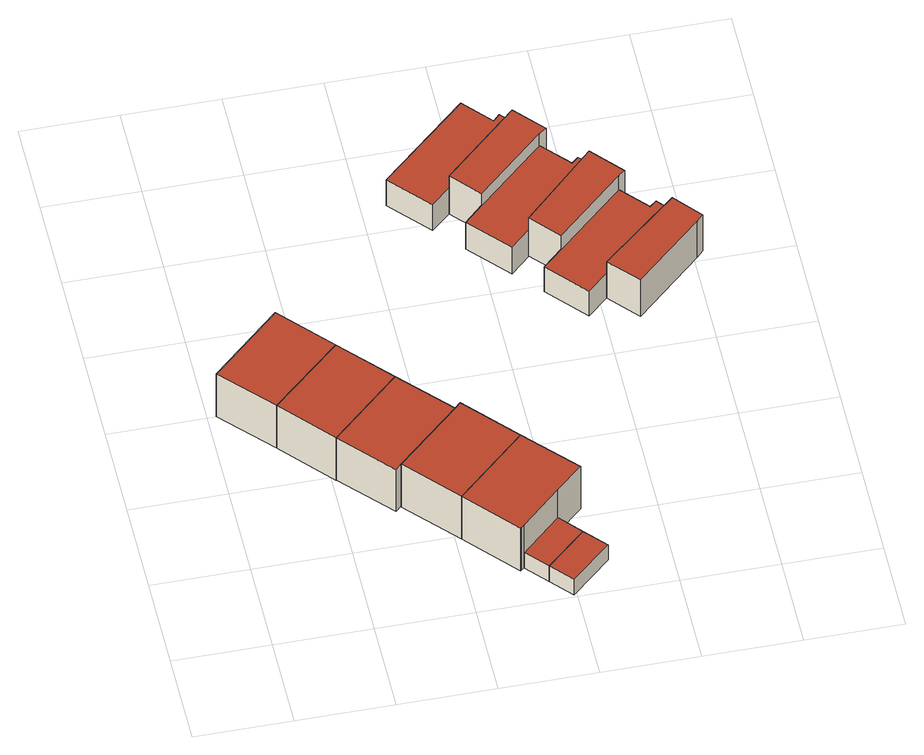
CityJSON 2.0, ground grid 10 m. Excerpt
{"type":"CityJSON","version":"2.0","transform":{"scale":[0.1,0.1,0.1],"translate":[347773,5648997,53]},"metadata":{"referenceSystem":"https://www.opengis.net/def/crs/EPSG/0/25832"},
"CityObjects":{
"building1":{"type":"Building","attributes":{"Geometrietyp2DReferenz":"3000","Gemeindeschluessel":"05315000","function":"31001_1010","roofType":"1000","measuredHeight":6.06,"storeysAboveGround":2},"address":[{"country":"Germany","locality":"Köln","thoroughfareNumber":"118a","thoroughfareName":"Fliederweg Wi"}],"geometry":[{"type":"Solid","lod":"2","boundaries":[[[[0,1,2,3]],[[4,5,1,0]],[[6,7,5,4]],[[3,2,7,6]],[[4,0,3,6]],[[1,5,7,2]]]],"semantics":{"surfaces":[{"type":"WallSurface"},{"type":"RoofSurface"},{"type":"GroundSurface"}],"values":[[0,0,0,0,1,2]]}}]},
"building2":{"type":"Building","attributes":{"Geometrietyp2DReferenz":"3000","Gemeindeschluessel":"05315000","function":"31001_1010","roofType":"1000","measuredHeight":6.12,"storeysAboveGround":2},"address":[{"country":"Germany","locality":"Köln","thoroughfareNumber":"118","thoroughfareName":"Fliederweg Wi"}],"geometry":[{"type":"Solid","lod":"2","boundaries":[[[[8,9,1,0]],[[10,11,9,8]],[[4,5,11,10]],[[0,1,5,4]],[[10,8,0,4]],[[9,11,5,1]]]],"semantics":{"surfaces":[{"type":"WallSurface"},{"type":"RoofSurface"},{"type":"GroundSurface"}],"values":[[0,0,0,0,1,2]]}}]},
"building3":{"type":"Building","attributes":{"Geometrietyp2DReferenz":"3000","Gemeindeschluessel":"05315000","function":"31001_1010","roofType":"1000","measuredHeight":6.04,"storeysAboveGround":2},"address":[{"country":"Germany","locality":"Köln","thoroughfareNumber":"116","thoroughfareName":"Fliederweg Wi"}],"geometry":[{"type":"Solid","lod":"2","boundaries":[[[[12,13,14,8]],[[15,16,13,12]],[[17,18,16,15]],[[10,19,18,17]],[[8,14,19,10]],[[17,15,12,8,10]],[[13,16,18,19,14]]]],"semantics":{"surfaces":[{"type":"WallSurface"},{"type":"RoofSurface"},{"type":"GroundSurface"}],"values":[[0,0,0,0,0,1,2]]}}]},
"building4":{"type":"Building","attributes":{"Geometrietyp2DReferenz":"3000","Gemeindeschluessel":"05315000","function":"31001_1010","roofType":"1000","measuredHeight":6.08,"storeysAboveGround":2},"address":[{"country":"Germany","locality":"Köln","thoroughfareNumber":"114","thoroughfareName":"Fliederweg Wi"}],"geometry":[{"type":"Solid","lod":"2","boundaries":[[[[20,21,22,12]],[[23,24,21,20]],[[25,26,24,23]],[[15,27,26,25]],[[12,22,27,15]],[[25,23,20,12,15]],[[21,24,26,27,22]]]],"semantics":{"surfaces":[{"type":"WallSurface"},{"type":"RoofSurface"},{"type":"GroundSurface"}],"values":[[0,0,0,0,0,1,2]]}}]},
"building5":{"type":"Building","attributes":{"Geometrietyp2DReferenz":"3000","Gemeindeschluessel":"05315000","function":"31001_1010","roofType":"1000","measuredHeight":6.07,"storeysAboveGround":2},"address":[{"country":"Germany","locality":"Köln","thoroughfareNumber":"112","thoroughfareName":"Fliederweg Wi"}],"geometry":[{"type":"Solid","lod":"2","boundaries":[[[[28,29,24,23]],[[30,31,29,28]],[[32,33,31,30]],[[34,35,33,32]],[[36,37,35,34]],[[25,26,37,36]],[[23,24,26,25]],[[36,34,32,30,28,23,25]],[[29,31,33,35,37,26,24]]]],"semantics":{"surfaces":[{"type":"WallSurface"},{"type":"RoofSurface"},{"type":"GroundSurface"}],"values":[[0,0,0,0,0,0,0,1,2]]}}]},
"building6":{"type":"Building","attributes":{"Geometrietyp2DReferenz":"3000","Gemeindeschluessel":"05315000","function":"31001_2463","roofType":"1000","measuredHeight":2.24,"storeysAboveGround":1},"geometry":[{"type":"Solid","lod":"2","boundaries":[[[[38,39,31,40]],[[41,42,39,38]],[[43,33,42,41]],[[40,31,33,43]],[[41,38,40,43]],[[39,42,33,31]]]],"semantics":{"surfaces":[{"type":"WallSurface"},{"type":"RoofSurface"},{"type":"GroundSurface"}],"values":[[0,0,0,0,1,2]]}}]},
"building7":{"type":"Building","attributes":{"Geometrietyp2DReferenz":"3000","Gemeindeschluessel":"05315000","function":"31001_2463","roofType":"1000","measuredHeight":2.25,"storeysAboveGround":1},"geometry":[{"type":"Solid","lod":"2","boundaries":[[[[44,45,39,38]],[[46,47,45,44]],[[41,42,47,46]],[[38,39,42,41]],[[46,44,38,41]],[[45,47,42,39]]]],"semantics":{"surfaces":[{"type":"WallSurface"},{"type":"RoofSurface"},{"type":"GroundSurface"}],"values":[[0,0,0,0,1,2]]}}]},
"building8":{"type":"Building","attributes":{"Gemeindeschluessel":"05315000","Geometrietyp2DReferenz":"3000","function":"31001_1010"},"address":[{"country":"Germany","locality":"Köln","thoroughfareNumber":"110","thoroughfareName":"Fliederweg Wi"}],"children":["building8-1","building8-2"]},
"building8-1":{"type":"BuildingPart","attributes":{"roofType":"1000","measuredHeight":5.39,"storeysAboveGround":2},"parents":["building8"],"geometry":[{"type":"MultiSurface","lod":"2","boundaries":[[[48,49,50,51]],[[52,53,49,48]],[[54,55,53,52]],[[56,57,55,54]],[[52,48,51,56,54]],[[50,49,53,55,57]],[[56,51,58,59]],[[59,58,50,57]]],"semantics":{"surfaces":[{"type":"WallSurface"},{"type":"RoofSurface"},{"type":"GroundSurface"},{"type":"ClosureSurface"}],"values":[0,0,0,0,1,2,0,3]}}]},
"building8-2":{"type":"BuildingPart","attributes":{"roofType":"1000","measuredHeight":3.63,"storeysAboveGround":2},"address":[{"country":"Germany","locality":"Köln","thoroughfareNumber":"110","thoroughfareName":"Fliederweg Wi"}],"parents":["building8"],"geometry":[{"type":"Solid","lod":"2","boundaries":[[[[60,61,62,63]],[[64,65,61,60]],[[58,50,65,64]],[[66,67,57,59]],[[68,69,67,66]],[[63,62,69,68]],[[66,59,58,64,60,63,68]],[[61,65,50,57,67,69,62]],[[58,59,57,50]]]],"semantics":{"surfaces":[{"type":"WallSurface"},{"type":"RoofSurface"},{"type":"GroundSurface"},{"type":"ClosureSurface"}],"values":[[0,0,0,0,0,0,1,2,3]]}}]},
"building9":{"type":"Building","attributes":{"Gemeindeschluessel":"05315000","Geometrietyp2DReferenz":"3000","function":"31001_1010"},"address":[{"country":"Germany","locality":"Köln","thoroughfareNumber":"108","thoroughfareName":"Fliederweg Wi"}],"children":["building9-1","building9-2"]},
"building9-1":{"type":"BuildingPart","attributes":{"roofType":"1000","measuredHeight":5.38,"storeysAboveGround":2},"parents":["building9"],"geometry":[{"type":"MultiSurface","lod":"2","boundaries":[[[70,71,72,73]],[[74,75,71,70]],[[76,77,75,74]],[[78,79,77,76]],[[74,70,73,78,76]],[[72,71,75,77,79]],[[78,73,80,81]],[[72,79,81,80]]],"semantics":{"surfaces":[{"type":"WallSurface"},{"type":"RoofSurface"},{"type":"GroundSurface"},{"type":"ClosureSurface"}],"values":[0,0,0,0,1,2,0,3]}}]},
"building9-2":{"type":"BuildingPart","attributes":{"roofType":"1000","measuredHeight":3.76,"storeysAboveGround":2},"address":[{"country":"Germany","locality":"Köln","thoroughfareNumber":"108","thoroughfareName":"Fliederweg Wi"}],"parents":["building9"],"geometry":[{"type":"MultiSurface","lod":"2","boundaries":[[[82,53,55,83]],[[84,85,53,82]],[[86,87,85,84]],[[80,88,87,86]],[[89,90,91,81]],[[92,93,90,89]],[[83,55,93,92]],[[89,81,80,86,84,82,83,92]],[[53,85,87,88,91,90,93,55]],[[72,79,91,88]],[[80,81,79,72]]],"semantics":{"surfaces":[{"type":"WallSurface"},{"type":"RoofSurface"},{"type":"GroundSurface"},{"type":"ClosureSurface"}],"values":[0,0,0,0,0,0,0,1,2,0,3]}}]},
"building10":{"type":"Building","attributes":{"Gemeindeschluessel":"05315000","Geometrietyp2DReferenz":"3000","function":"31001_1010"},"address":[{"country":"Germany","locality":"Köln","thoroughfareNumber":"106","thoroughfareName":"Fliederweg Wi"}],"children":["building10-1","building10-2"]},
"building10-1":{"type":"BuildingPart","attributes":{"roofType":"1000","measuredHeight":5.2,"storeysAboveGround":2},"parents":["building10"],"geometry":[{"type":"MultiSurface","lod":"2","boundaries":[[[94,95,96,97]],[[98,99,95,94]],[[100,101,99,98]],[[102,103,101,100]],[[98,94,97,102,100]],[[96,95,99,101,103]],[[102,97,104,105]],[[105,104,96,103]]],"semantics":{"surfaces":[{"type":"WallSurface"},{"type":"RoofSurface"},{"type":"GroundSurface"},{"type":"ClosureSurface"}],"values":[0,0,0,0,1,2,0,3]}}]},
"building10-2":{"type":"BuildingPart","attributes":{"roofType":"1000","measuredHeight":3.46,"storeysAboveGround":2},"address":[{"country":"Germany","locality":"Köln","thoroughfareNumber":"106","thoroughfareName":"Fliederweg Wi"}],"parents":["building10"],"geometry":[{"type":"Solid","lod":"2","boundaries":[[[[106,75,77,107]],[[108,109,75,106]],[[110,111,109,108]],[[112,113,111,110]],[[104,96,113,112]],[[114,115,103,105]],[[116,117,115,114]],[[107,77,117,116]],[[114,105,104,112,110,108,106,107,116]],[[75,109,111,113,96,103,115,117,77]],[[104,105,103,96]]]],"semantics":{"surfaces":[{"type":"WallSurface"},{"type":"RoofSurface"},{"type":"GroundSurface"},{"type":"ClosureSurface"}],"values":[[0,0,0,0,0,0,0,0,1,2,3]]}}]}
},
"vertices":[
[129,313,67],[129,313,6],[81,366,6],[81,366,67],[57,248,67],[57,248,6],[9,300,67],[9,300,6],
[176,261,67],[176,261,6],[104,195,67],[104,195,6],
[224,209,67],[224,209,7],[176,261,7],[158,149,67],[158,149,7],[152,143,67],[152,143,7],[104,195,7],
[230,215,67],[230,215,6],[224,209,6],[278,162,67],[278,162,6],[206,96,67],[206,96,6],[158,149,6],
[326,110,67],[326,110,6],[298,85,67],[298,85,6],[257,47,67],[257,47,6],[254,45,67],[254,45,6],[253,44,67],[253,44,6],
[318,62,28],[318,62,6],[298,85,28],[277,25,28],[277,25,6],[257,47,28],
[338,40,28],[338,40,6],[297,3,28],[297,3,6],
[386,550,61],[386,550,7],[359,580,7],[359,580,61],[378,544,61],[378,544,7],[308,480,61],[308,480,7],[282,509,61],[282,509,7],[359,580,44],[282,509,44],
[342,585,44],[342,585,7],[316,614,7],[316,614,44],[349,592,44],[349,592,7],[262,491,44],[262,491,7],[225,532,44],[225,532,7],
[448,480,62],[448,480,8],[420,512,8],[420,512,62],[441,474,62],[441,474,8],[371,410,62],[371,410,8],[345,439,62],[345,439,8],[420,512,45],[345,439,45],
[378,544,45],[308,480,45],[404,515,45],[404,515,7],[411,521,45],[411,521,7],[420,512,7],[325,420,45],[325,420,7],[345,439,7],[288,461,45],[288,461,7],
[510,410,60],[510,410,8],[486,438,8],[486,438,60],[503,403,60],[503,403,8],[434,340,60],[434,340,8],[407,370,60],[407,370,8],[486,438,43],[407,370,43],
[441,474,43],[371,410,43],[466,446,43],[466,446,8],[473,452,43],[473,452,8],[484,439,43],[484,439,8],[386,351,43],[386,351,8],[350,391,43],[350,391,8]
]}
